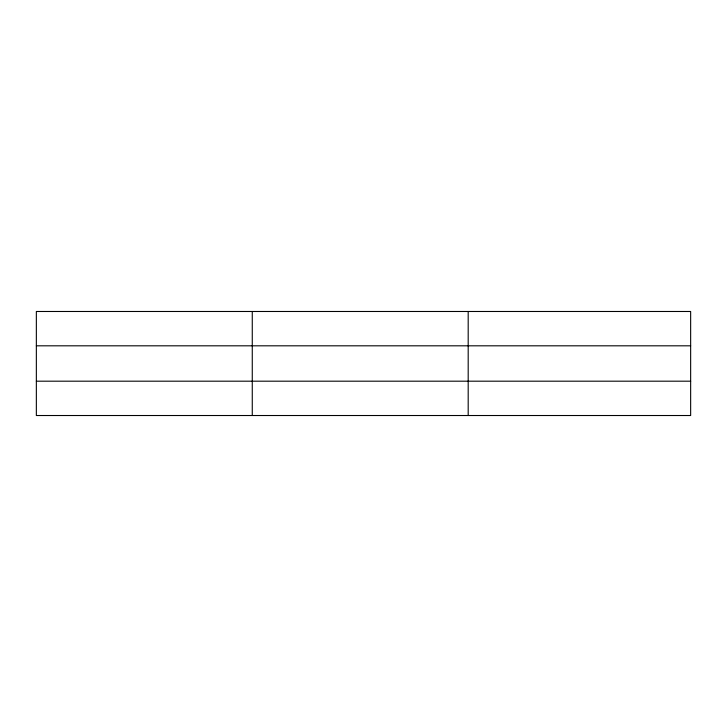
<?xml version="1.0" encoding="UTF-8"?>
<svg xmlns="http://www.w3.org/2000/svg" width="727" height="727" viewBox="0 0 727 727"><rect width="100%" height="100%" fill="white"/><g stroke="black" fill="none" stroke-linecap="round" stroke-linejoin="round"><path stroke-width="1.09" d="M252.269 311.483L252.269 415.517M468.188 311.483L468.188 415.517M690.65 381.184L690.65 415.517L36.35 415.517L36.35 311.483L690.65 311.483L690.65 381.184L36.35 381.184M36.35 345.816L690.65 345.816"/></g></svg>
